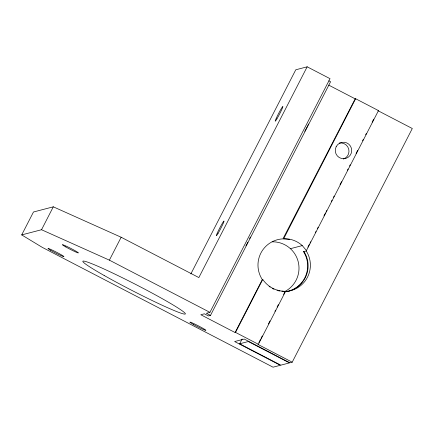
<?xml version="1.0" encoding="UTF-8"?>
<svg xmlns="http://www.w3.org/2000/svg" width="434" height="434" viewBox="0 0 434 434"><rect width="100%" height="100%" fill="white"/><g stroke="black" fill="none" stroke-linecap="round" stroke-linejoin="round"><path stroke-width="0.65" d="M281.878 291.149L285.436 291.426A26.311 26.203 75.4 0 0 306.225 250.971L378.481 110.594L378.025 110.713L412.3 128.513L292.207 362.189L289.928 362.786L244.212 339.046L234.637 341.547L280.353 365.287L273.057 367.191L42.272 247.364L21.7 234.908L33.472 211.998L53.306 206.817L121.157 237.241L198.848 277.576L307.169 66.809L330.019 78.673L209.926 312.35L206.378 313.277L210.495 315.409L330.589 81.733L328.826 80.816M21.7 234.908L41.534 229.727L53.306 206.817M41.534 229.727L109.384 260.15L121.157 237.241M190.851 273.93L295.771 69.787L307.169 66.809M210.495 315.409L208.472 315.941L204.36 313.804L200.806 314.731L235.082 332.531L262.31 279.55L262.765 279.431C267.794 286.95 276.561 291.491 285.599 291.322L258.387 344.271L257.932 344.39L292.207 362.189M378.481 110.594L355.63 98.73L355.175 98.849L282.93 238.874A26.311 26.203 75.4 0 0 262.136 279.328L262.31 279.55M235.082 332.531L235.537 332.411L262.765 279.431M289.749 239.449L283.223 238.857L283.679 238.738L355.63 98.73M239.66 343.804L248.324 341.542L289.473 362.905L280.809 365.168L239.66 343.804L242.134 338.992M258.859 342.589L260.405 339.578M261.024 338.374L262.261 335.97M268.445 323.932L269.991 320.927M274.939 311.297L275.557 310.093M277.104 307.088L278.34 304.679M283.597 294.453L285.143 291.442L285.599 291.322M307.912 247.141L309.453 244.136M310.071 242.937L310.69 241.733M315.323 232.716L315.941 231.517M317.487 228.512L318.106 227.308M323.97 215.888L325.516 212.882M326.135 211.683L326.753 210.479M331.386 201.468L332.005 200.264M333.545 197.258L334.164 196.059M340.034 184.64L341.58 181.634M347.444 170.215L348.063 169.01M349.609 166.005L350.227 164.806M356.097 153.386L357.638 150.381M362.58 140.762L363.198 139.564M365.672 134.757L366.285 133.553M372.155 122.133L373.701 119.128M290.417 248.687L302.27 245.59L306.512 250.63M272.628 288.398L272.172 288.518L273.995 289.18M277.038 290.281L277.494 290.162M286.256 291.702A26.322 26.214 75.4 0 0 303.957 251.557L306.225 250.971M278.612 290.851L279.919 290.97M328.717 85.113L355.175 98.849M109.384 260.15L209.926 312.35M235.537 332.411L258.387 344.271M269.107 286.375L270.127 287.091M303.957 251.557L303.236 251.362L303.502 251.677A26.322 26.214 75.4 0 1 289.435 290.943M272.151 241.819A26.322 26.214 75.4 0 1 284.807 291.539M288.247 291.295A26.322 26.214 75.4 0 1 287.031 291.588M308.541 123.988A8.257 0.559 -62.6 0 1 307.999 125.133M307.701 125.735A8.257 0.559 -62.6 0 1 305.753 129.533M305.503 129.994A8.257 0.559 -62.6 0 1 304.771 131.318M250.337 237.045A8.257 0.559 -62.6 0 1 249.669 238.537M247.885 242.177A8.257 0.559 -62.6 0 1 245.904 245.866M283.679 238.733A26.268 26.159 75.4 0 1 302.27 245.595M339.296 143.063A8.257 8.224 75.4 0 1 348.741 149.209A8.257 8.224 75.4 0 1 343.261 159.056M193.493 324.496A9.033 0.553 27.2 0 0 205.879 330.345A9.033 0.553 27.2 0 0 194.182 323.78A9.033 0.553 27.2 0 0 193.493 324.496M50.762 250.347A9.033 0.553 27.2 0 0 63.863 256.684A9.033 0.553 27.2 0 0 53.236 250.559A9.033 0.553 27.2 0 0 50.762 250.347M65.648 246.875A9.033 0.553 27.2 0 0 78.332 252.924A9.033 0.553 27.2 0 0 67.026 246.517A9.033 0.553 27.2 0 0 65.648 246.875M104.16 275.481A57.646 3.521 27.2 0 0 185.134 314.08A57.646 3.521 27.2 0 0 112.981 273.176A57.646 3.521 27.2 0 0 104.16 275.481M276.914 118.867A8.257 0.559 -62.6 0 0 282.887 106.688A8.257 0.559 -62.6 0 0 277.38 115.9A8.257 0.559 -62.6 0 0 276.914 118.867M218.042 233.416A8.257 0.559 -62.6 0 0 224.02 221.237A8.257 0.559 -62.6 0 0 218.514 230.449A8.257 0.559 -62.6 0 0 218.042 233.416M336.182 146.676A8.257 8.224 75.4 0 0 343.885 158.719A8.257 8.224 75.4 0 0 350.412 146.025A8.257 8.224 75.4 0 0 336.182 146.676"/></g></svg>
